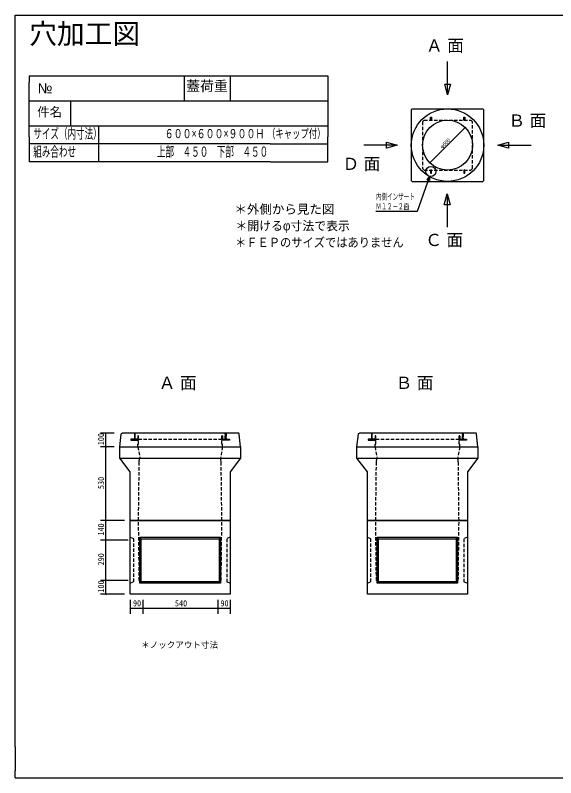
# Model space of a CAD drawing. Units: millimetres, scale not verified. Extents: x -3704 to 3796, y -2790 to 2696.
# Drawn here: x -3704 to 189, y -2790 to 2696 of the extents above; entities that cross this region are included whole.
import ezdxf
from ezdxf.enums import TextEntityAlignment as Align

# ---------------------------------------------------------------- set-up
doc = ezdxf.new("R2010")
doc.units = ezdxf.units.MM
doc.header["$LTSCALE"] = 20
doc.linetypes.add('DASHED1', pattern=[1.8, 1.2, -0.6])
doc.layers.add('0-0_レイヤ_1', color=7, linetype='Continuous')
doc.layers.add('0-9_レイヤ10', color=7, linetype='Continuous')
doc.styles.add('HG丸ｺﾞｼｯｸM-PRO', font='')
doc.styles.add('図脳フォント', font='')
doc.styles.add('ＭＳ ゴシック', font='')
doc.styles.get('HG丸ｺﾞｼｯｸM-PRO').set_extended_font_data('HG丸ｺﾞｼｯｸM-PRO')
doc.styles.get('図脳フォント').set_extended_font_data('図脳フォント')
doc.styles.get('ＭＳ ゴシック').set_extended_font_data('MS Gothic')

msp = doc.modelspace()

# ---------------------------------------------------------------- hatches: boundary and pattern name
at = {"layer": '0-0_レイヤ_1'}
for points in [[(-457.49, 1889.16, 1), (-469.49, 1889.16, 1)], [(-712.05, 1634.6, 1), (-724.05, 1634.6, 1)]]:
    msp.add_hatch(color=256, dxfattribs=at).paths.add_polyline_path(points)
at = {"layer": '0-9_レイヤ10'}
for points in [[(-3045.12, -310, 1), (-3057.12, -310, 1)], [(-3045.12, -410, 1), (-3057.12, -410, 1)], [(-3045.12, -940, 1), (-3057.12, -940, 1)], [(-3045.12, -1080, 1), (-3057.12, -1080, 1)], [(-3045.12, -1370, 1), (-3057.12, -1370, 1)], [(-3045.12, -1470, 1), (-3057.12, -1470, 1)], [(-2870.12, -1570, 1), (-2882.12, -1570, 1)], [(-2780.12, -1570, 1), (-2792.12, -1570, 1)], [(-2240.12, -1570, 1), (-2252.12, -1570, 1)], [(-2150.12, -1570, 1), (-2162.12, -1570, 1)]]:
    msp.add_hatch(color=256, dxfattribs=at).paths.add_polyline_path(points)

# ---------------------------------------------------------------- linework, layer by layer
at = {"layer": '0-0_レイヤ_1'}
for p, q in [((-3704.12, -2568.82), (-3704.12, 2646.47)), ((-590.77, 2123.88), (-590.77, 2363.88)), ((-3604.12, 2261.49), (-1868.91, 2261.49)), ((-3604.12, 2261.49), (-3604.12, 2211.49)), ((-2157.31, 2261.49), (-2157.31, 2131.49)), ((-1868.91, 2261.49), (-1451.85, 2261.49)), ((-1451.85, 2261.49), (-1451.85, 2211.49)), ((-3604.12, 1821.49), (-3604.12, 2211.49)), ((-1451.85, 2211.49), (-1451.85, 1821.49)), ((-2157.31, 2131.49), (-2157.31, 2081.49)), ((-3604.12, 2081.49), (-1451.85, 2081.49)), ((-3305.48, 2081.49), (-3305.48, 1901.49)), ((-714.37, 1941.88), (-707.17, 1941.88)), ((-474.37, 1941.88), (-467.17, 1941.88)), ((-3102.8, 1641.49), (-3102.8, 1901.49)), ((-463.49, 1889.16), (-718.05, 1634.6)), ((-3604.12, 1821.49), (-3604.12, 1641.49)), ((-1451.85, 1641.49), (-1451.85, 1821.49)), ((-1868.91, 1771.49), (-3604.12, 1771.49)), ((-1868.91, 1771.49), (-1451.85, 1771.49)), ((-952.77, 1761.88), (-1192.77, 1761.88)), ((-228.77, 1761.88), (11.23, 1761.88)), ((-1868.91, 1641.49), (-3604.12, 1641.49)), ((-1868.91, 1641.49), (-1451.85, 1641.49)), ((-707.17, 1581.88), (-714.37, 1581.88)), ((-467.17, 1581.88), (-474.37, 1581.88)), ((-335.77, 1500.88), (-329.77, 1506.88)), ((-593.63, 1410.54), (-593.63, 1170.54)), ((-1107.72, 1285.73), (-808.12, 1285.73)), ((-2951.1, -410), (-2941.1, -317.5)), ((-2098.6, -310), (-2933.6, -310)), ((-2846.1, -310), (-2846.1, -355)), ((-2841.1, -310), (-2846.1, -310)), ((-2846.1, -312), (-2841.1, -312)), ((-2846.1, -314), (-2841.1, -314)), ((-2846.1, -316), (-2841.1, -316)), ((-2846.1, -318), (-2841.1, -318)), ((-2846.1, -320), (-2841.1, -320)), ((-2846.1, -322), (-2841.1, -322)), ((-2846.1, -324), (-2841.1, -324)), ((-2846.1, -326), (-2841.1, -326)), ((-2846.1, -328), (-2841.1, -328)), ((-2841.1, -355), (-2841.1, -310)), ((-2191.1, -310), (-2191.1, -355)), ((-2186.1, -310), (-2191.1, -310)), ((-2191.1, -312), (-2186.1, -312)), ((-2191.1, -314), (-2186.1, -314)), ((-2191.1, -316), (-2186.1, -316)), ((-2191.1, -318), (-2186.1, -318)), ((-2191.1, -320), (-2186.1, -320)), ((-2191.1, -322), (-2186.1, -322)), ((-2191.1, -324), (-2186.1, -324)), ((-2191.1, -326), (-2186.1, -326)), ((-2191.1, -328), (-2186.1, -328)), ((-2186.1, -355), (-2186.1, -310)), ((-2081.1, -410), (-2091.1, -317.5)), ((-1243.1, -410), (-1233.1, -317.5)), ((-390.6, -310), (-1225.6, -310)), ((-1138.1, -310), (-1138.1, -355)), ((-1133.1, -310), (-1138.1, -310)), ((-1138.1, -312), (-1133.1, -312)), ((-1138.1, -314), (-1133.1, -314)), ((-1138.1, -316), (-1133.1, -316)), ((-1138.1, -318), (-1133.1, -318)), ((-1138.1, -320), (-1133.1, -320)), ((-1138.1, -322), (-1133.1, -322)), ((-1138.1, -324), (-1133.1, -324)), ((-1138.1, -326), (-1133.1, -326)), ((-1138.1, -328), (-1133.1, -328)), ((-1133.1, -355), (-1133.1, -310)), ((-483.1, -310), (-483.1, -355)), ((-478.1, -310), (-483.1, -310)), ((-483.1, -312), (-478.1, -312)), ((-483.1, -314), (-478.1, -314)), ((-483.1, -316), (-478.1, -316)), ((-483.1, -318), (-478.1, -318)), ((-483.1, -320), (-478.1, -320)), ((-483.1, -322), (-478.1, -322)), ((-483.1, -324), (-478.1, -324)), ((-483.1, -326), (-478.1, -326)), ((-483.1, -328), (-478.1, -328)), ((-478.1, -355), (-478.1, -310)), ((-373.1, -410), (-383.1, -317.5)), ((-2871.1, -355), (-2871.1, -360)), ((-2821.1, -355), (-2871.1, -355)), ((-2871.1, -356), (-2821.1, -356)), ((-2871.1, -358), (-2821.1, -358)), ((-2871.1, -360), (-2821.1, -360)), ((-2871.1, -360), (-2821.1, -360)), ((-2846.1, -330), (-2841.1, -330)), ((-2846.1, -332), (-2841.1, -332)), ((-2846.1, -334), (-2841.1, -334)), ((-2846.1, -336), (-2841.1, -336)), ((-2846.1, -338), (-2841.1, -338)), ((-2846.1, -340), (-2841.1, -340)), ((-2846.1, -342), (-2841.1, -342)), ((-2846.1, -344), (-2841.1, -344)), ((-2846.1, -346), (-2841.1, -346)), ((-2846.1, -348), (-2841.1, -348)), ((-2846.1, -350), (-2841.1, -350)), ((-2846.1, -352), (-2841.1, -352)), ((-2846.1, -354), (-2841.1, -354)), ((-2821.1, -330), (-2816.1, -330)), ((-2821.1, -330), (-2821.1, -360)), ((-2816.1, -330), (-2821.1, -330)), ((-2821.1, -332), (-2816.1, -332)), ((-2821.1, -334), (-2816.1, -334)), ((-2821.1, -336), (-2816.1, -336)), ((-2821.1, -338), (-2816.1, -338)), ((-2821.1, -340), (-2816.1, -340)), ((-2821.1, -342), (-2816.1, -342)), ((-2821.1, -344), (-2816.1, -344)), ((-2821.1, -346), (-2816.1, -346)), ((-2821.1, -348), (-2816.1, -348)), ((-2821.1, -350), (-2816.1, -350)), ((-2821.1, -352), (-2816.1, -352)), ((-2821.1, -354), (-2816.1, -354)), ((-2821.1, -356), (-2816.1, -356)), ((-2821.1, -358), (-2816.1, -358)), ((-2821.1, -360), (-2816.1, -360)), ((-2821.1, -360), (-2816.1, -360)), ((-2816.1, -360), (-2816.1, -330)), ((-2216.1, -330), (-2211.1, -330)), ((-2216.1, -330), (-2216.1, -355)), ((-2211.1, -330), (-2216.1, -330)), ((-2216.1, -332), (-2211.1, -332)), ((-2216.1, -334), (-2211.1, -334)), ((-2216.1, -336), (-2211.1, -336)), ((-2216.1, -338), (-2211.1, -338)), ((-2216.1, -340), (-2211.1, -340)), ((-2216.1, -342), (-2211.1, -342)), ((-2216.1, -344), (-2211.1, -344)), ((-2216.1, -346), (-2211.1, -346)), ((-2216.1, -348), (-2211.1, -348)), ((-2216.1, -350), (-2211.1, -350)), ((-2216.1, -352), (-2211.1, -352)), ((-2216.1, -354), (-2211.1, -354)), ((-2216.1, -360), (-2216.1, -355)), ((-2216.1, -355), (-2161.1, -355)), ((-2216.1, -355), (-2211.1, -355)), ((-2216.1, -356), (-2161.1, -356)), ((-2216.1, -358), (-2161.1, -358)), ((-2161.1, -360), (-2216.1, -360)), ((-2211.1, -355), (-2211.1, -330)), ((-2191.1, -330), (-2186.1, -330)), ((-2191.1, -332), (-2186.1, -332)), ((-2191.1, -334), (-2186.1, -334)), ((-2191.1, -336), (-2186.1, -336)), ((-2191.1, -338), (-2186.1, -338)), ((-2191.1, -340), (-2186.1, -340)), ((-2191.1, -342), (-2186.1, -342)), ((-2191.1, -344), (-2186.1, -344)), ((-2191.1, -346), (-2186.1, -346)), ((-2191.1, -348), (-2186.1, -348)), ((-2191.1, -350), (-2186.1, -350)), ((-2191.1, -352), (-2186.1, -352)), ((-2191.1, -354), (-2186.1, -354)), ((-2191.1, -355), (-2186.1, -355)), ((-2161.1, -355), (-2161.1, -360)), ((-1163.1, -355), (-1163.1, -360)), ((-1113.1, -355), (-1163.1, -355)), ((-1163.1, -356), (-1113.1, -356)), ((-1163.1, -358), (-1113.1, -358)), ((-1163.1, -360), (-1113.1, -360)), ((-1163.1, -360), (-1113.1, -360)), ((-1138.1, -330), (-1133.1, -330)), ((-1138.1, -332), (-1133.1, -332)), ((-1138.1, -334), (-1133.1, -334)), ((-1138.1, -336), (-1133.1, -336)), ((-1138.1, -338), (-1133.1, -338)), ((-1138.1, -340), (-1133.1, -340)), ((-1138.1, -342), (-1133.1, -342)), ((-1138.1, -344), (-1133.1, -344)), ((-1138.1, -346), (-1133.1, -346)), ((-1138.1, -348), (-1133.1, -348)), ((-1138.1, -350), (-1133.1, -350)), ((-1138.1, -352), (-1133.1, -352)), ((-1138.1, -354), (-1133.1, -354)), ((-1113.1, -330), (-1108.1, -330)), ((-1113.1, -330), (-1113.1, -360)), ((-1108.1, -330), (-1113.1, -330)), ((-1113.1, -332), (-1108.1, -332)), ((-1113.1, -334), (-1108.1, -334)), ((-1113.1, -336), (-1108.1, -336)), ((-1113.1, -338), (-1108.1, -338)), ((-1113.1, -340), (-1108.1, -340)), ((-1113.1, -342), (-1108.1, -342)), ((-1113.1, -344), (-1108.1, -344)), ((-1113.1, -346), (-1108.1, -346)), ((-1113.1, -348), (-1108.1, -348)), ((-1113.1, -350), (-1108.1, -350)), ((-1113.1, -352), (-1108.1, -352)), ((-1113.1, -354), (-1108.1, -354)), ((-1113.1, -356), (-1108.1, -356)), ((-1113.1, -358), (-1108.1, -358)), ((-1113.1, -360), (-1108.1, -360)), ((-1113.1, -360), (-1108.1, -360)), ((-1108.1, -360), (-1108.1, -330)), ((-508.1, -330), (-503.1, -330)), ((-508.1, -330), (-508.1, -355)), ((-503.1, -330), (-508.1, -330)), ((-508.1, -332), (-503.1, -332)), ((-508.1, -334), (-503.1, -334)), ((-508.1, -336), (-503.1, -336)), ((-508.1, -338), (-503.1, -338)), ((-508.1, -340), (-503.1, -340)), ((-508.1, -342), (-503.1, -342)), ((-508.1, -344), (-503.1, -344)), ((-508.1, -346), (-503.1, -346)), ((-508.1, -348), (-503.1, -348)), ((-508.1, -350), (-503.1, -350)), ((-508.1, -352), (-503.1, -352)), ((-508.1, -354), (-503.1, -354)), ((-508.1, -360), (-508.1, -355)), ((-508.1, -355), (-453.1, -355)), ((-508.1, -355), (-503.1, -355)), ((-508.1, -356), (-453.1, -356)), ((-508.1, -358), (-453.1, -358)), ((-453.1, -360), (-508.1, -360)), ((-503.1, -355), (-503.1, -330)), ((-483.1, -330), (-478.1, -330)), ((-483.1, -332), (-478.1, -332)), ((-483.1, -334), (-478.1, -334)), ((-483.1, -336), (-478.1, -336)), ((-483.1, -338), (-478.1, -338)), ((-483.1, -340), (-478.1, -340)), ((-483.1, -342), (-478.1, -342)), ((-483.1, -344), (-478.1, -344)), ((-483.1, -346), (-478.1, -346)), ((-483.1, -348), (-478.1, -348)), ((-483.1, -350), (-478.1, -350)), ((-483.1, -352), (-478.1, -352)), ((-483.1, -354), (-478.1, -354)), ((-483.1, -355), (-478.1, -355)), ((-453.1, -355), (-453.1, -360)), ((-2951.12, -410), (-2081.12, -410)), ((-2951.1, -410), (-2081.1, -410)), ((-1243.12, -410), (-373.12, -410)), ((-1243.1, -410), (-373.1, -410)), ((-2951.12, -490), (-2081.12, -490)), ((-1243.12, -490), (-373.12, -490)), ((-2796.12, -1070), (-2806.12, -1060)), ((-2236.12, -1070), (-2226.12, -1060)), ((-1088.12, -1070), (-1098.12, -1060)), ((-528.12, -1070), (-518.12, -1060)), ((-2806.12, -1390), (-2796.12, -1380)), ((-2226.12, -1390), (-2236.12, -1380)), ((-1098.12, -1390), (-1088.12, -1380)), ((-518.12, -1390), (-528.12, -1380)), ((-3704.12, -2568.82), (-3704.12, -2740.32)), ((-3704.12, -2790.32), (-3704.12, -2740.32)), ((-3704.12, -2790.32), (-3532.94, -2790.32))]:
    msp.add_line(p, q, dxfattribs=at)
at = {"layer": '0-0_レイヤ_1', "linetype": 'DASHED1'}
for p, q in [((-770.77, 1929.88), (-758.77, 1941.88)), ((-758.77, 1941.88), (-422.77, 1941.88)), ((-410.77, 1929.88), (-422.77, 1941.88)), ((-2846.1, -310), (-2846.1, -355)), ((-2841.1, -310), (-2846.1, -310)), ((-2841.1, -355), (-2841.1, -310)), ((-2191.1, -310), (-2186.1, -310)), ((-2191.1, -355), (-2191.1, -310)), ((-2186.1, -310), (-2186.1, -355)), ((-1138.1, -310), (-1138.1, -355)), ((-1133.1, -310), (-1138.1, -310)), ((-1133.1, -355), (-1133.1, -310)), ((-483.1, -310), (-478.1, -310)), ((-483.1, -355), (-483.1, -310)), ((-478.1, -310), (-478.1, -355)), ((-2871.1, -355), (-2871.1, -360)), ((-2846.1, -355), (-2871.1, -355)), ((-2871.1, -360), (-2816.1, -360)), ((-2821.1, -355), (-2841.1, -355)), ((-2821.1, -330), (-2821.1, -355)), ((-2816.1, -330), (-2821.1, -330)), ((-2816.1, -390), (-2816.1, -330)), ((-2816.1, -355), (-2216.1, -355)), ((-2216.1, -330), (-2211.1, -330)), ((-2216.1, -390), (-2216.1, -330)), ((-2161.1, -360), (-2216.1, -360)), ((-2211.1, -330), (-2211.1, -355)), ((-2211.1, -355), (-2191.1, -355)), ((-2186.1, -355), (-2161.1, -355)), ((-2161.1, -355), (-2161.1, -360)), ((-1163.1, -355), (-1163.1, -360)), ((-1138.1, -355), (-1163.1, -355)), ((-1163.1, -360), (-1108.1, -360)), ((-1113.1, -355), (-1133.1, -355)), ((-1113.1, -330), (-1113.1, -355)), ((-1108.1, -330), (-1113.1, -330)), ((-1108.1, -390), (-1108.1, -330)), ((-1108.1, -355), (-508.1, -355)), ((-508.1, -330), (-503.1, -330)), ((-508.1, -390), (-508.1, -330)), ((-453.1, -360), (-508.1, -360)), ((-503.1, -330), (-503.1, -355)), ((-503.1, -355), (-483.1, -355)), ((-478.1, -355), (-453.1, -355)), ((-453.1, -355), (-453.1, -360)), ((-2821.12, -410), (-2806.12, -490)), ((-2821.1, -390), (-2816.1, -390)), ((-2821.1, -410), (-2821.1, -390)), ((-2211.12, -410), (-2226.12, -490)), ((-2211.1, -390), (-2216.1, -390)), ((-2211.1, -410), (-2211.1, -390)), ((-1113.12, -410), (-1098.12, -490)), ((-1113.1, -390), (-1108.1, -390)), ((-1113.1, -410), (-1113.1, -390)), ((-503.12, -410), (-518.12, -490)), ((-503.1, -390), (-508.1, -390)), ((-503.1, -410), (-503.1, -390)), ((-2816.12, -940), (-2811.12, -515.9)), ((-2216.12, -940), (-2221.12, -515.9)), ((-1108.12, -940), (-1103.12, -515.9)), ((-508.12, -940), (-513.12, -515.9)), ((-2221.12, -1370), (-2216.12, -940)), ((-513.12, -1370), (-508.12, -940)), ((-2241.12, -1390), (-2221.12, -1370)), ((-533.12, -1390), (-513.12, -1370))]:
    msp.add_line(p, q, dxfattribs=at)
at = {"layer": '0-0_レイヤ_1'}
for points in [[(-3704.12, 2646.47), (-3704.12, 2696.47), (-3532.94, 2696.47)], [(-3532.94, 2696.47), (3545.88, 2696.47), (3795.88, 2696.47)], [(-2488.3, 2261.49), (-2488.3, 2131.49), (-2488.3, 2081.49)], [(-851.77, 2016.88), (-845.77, 2022.88), (-335.77, 2022.88)], [(-851.77, 2016.88), (-851.77, 1506.88), (-845.77, 1500.88), (-335.77, 1500.88)], [(-329.77, 1506.88), (-329.77, 2016.88), (-335.77, 2022.88)], [(-714.37, 1941.88), (-714.37, 1962.88), (-707.17, 1962.88), (-707.17, 1941.88)], [(-474.37, 1941.88), (-474.37, 1962.88), (-467.17, 1962.88), (-467.17, 1941.88)], [(-3604.12, 1901.49), (-1868.91, 1901.49), (-1451.85, 1901.49)], [(-808.12, 1285.73), (-719.4, 1537.93), (-721.69, 1508.02), (-736.34, 1513.17), (-719.4, 1537.93), (-741.63, 1474.74)], [(-714.37, 1581.88), (-714.37, 1560.88), (-707.17, 1560.88), (-707.17, 1581.88)], [(-474.37, 1581.88), (-474.37, 1560.88), (-467.17, 1560.88), (-467.17, 1581.88)], [(-2941.1, -317.5), (-2939.08, -312.18), (-2933.6, -310)], [(-2091.1, -317.5), (-2093.55, -311.85), (-2098.6, -310)], [(-1233.1, -317.5), (-1231.08, -312.18), (-1225.6, -310)], [(-383.1, -317.5), (-385.55, -311.85), (-390.6, -310)], [(-3532.94, -2790.32), (3545.88, -2790.32), (3795.88, -2790.32), (3795.88, -2740.32)]]:
    msp.add_lwpolyline(points, dxfattribs=at)
for points in [[(-590.77, 2123.88), (-611.47, 2201.16), (-570.06, 2201.16)], [(-952.77, 1761.88), (-1030.04, 1741.18), (-1030.04, 1782.59)], [(-228.77, 1761.88), (-151.49, 1782.59), (-151.49, 1741.18)], [(-593.63, 1410.54), (-572.92, 1333.27), (-614.33, 1333.27)], [(-2876.12, -940), (-2876.12, -590), (-2951.12, -490), (-2951.12, -410), (-2081.12, -410), (-2081.12, -490), (-2156.12, -590), (-2156.12, -940)], [(-1168.12, -940), (-1168.12, -590), (-1243.12, -490), (-1243.12, -410), (-373.12, -410), (-373.12, -490), (-448.12, -590), (-448.12, -940)], [(-2876.12, -1470), (-2876.12, -940), (-2156.12, -940), (-2156.12, -1470)], [(-1168.12, -1470), (-1168.12, -940), (-448.12, -940), (-448.12, -1470)], [(-2806.12, -1390), (-2806.12, -1060), (-2226.12, -1060), (-2226.12, -1390)], [(-2796.12, -1380), (-2796.12, -1070), (-2236.12, -1070), (-2236.12, -1380)], [(-1098.12, -1390), (-1098.12, -1060), (-518.12, -1060), (-518.12, -1390)], [(-1088.12, -1380), (-1088.12, -1070), (-528.12, -1070), (-528.12, -1380)]]:
    msp.add_lwpolyline(points, close=True, dxfattribs=at)
at = {"layer": '0-0_レイヤ_1', "linetype": 'DASHED1'}
for points in [[(-770.77, 1929.88), (-770.77, 1593.88), (-758.77, 1581.88), (-422.77, 1581.88), (-410.77, 1593.88), (-410.77, 1929.88)], [(-2811.12, -515.9), (-2808.92, -495.7), (-2806.12, -490)], [(-2221.12, -515.9), (-2223.08, -498.15), (-2226.12, -490)], [(-1103.12, -515.9), (-1100.92, -495.7), (-1098.12, -490)], [(-513.12, -515.9), (-515.08, -498.15), (-518.12, -490)], [(-2791.12, -1390), (-2811.12, -1370), (-2816.12, -940)], [(-1083.12, -1390), (-1103.12, -1370), (-1108.12, -940)], [(-2876.12, -1390), (-2851.12, -1380), (-2851.12, -1070), (-2876.12, -1060)], [(-2156.12, -1060), (-2181.12, -1070), (-2181.12, -1380), (-2156.12, -1390)], [(-1168.12, -1390), (-1143.12, -1380), (-1143.12, -1070), (-1168.12, -1060)], [(-448.12, -1060), (-473.12, -1070), (-473.12, -1380), (-448.12, -1390)]]:
    msp.add_lwpolyline(points, dxfattribs=at)
at = {"layer": '0-0_レイヤ_1'}
for centre, radius in [((-590.77, 1761.88), 261), ((-590.77, 1761.88), 180), ((-710.77, 1572.88), 36)]:
    msp.add_circle(centre, radius, dxfattribs=at)
at = {"layer": '0-9_レイヤ10'}
for p, q in [((-2991.12, -310), (-3091.12, -310)), ((-3051.12, -410), (-3051.12, -310)), ((-2991.12, -410), (-3091.12, -410)), ((-3051.12, -940), (-3051.12, -410)), ((-2916.12, -940), (-3091.12, -940)), ((-3051.12, -1080), (-3051.12, -940)), ((-2891.12, -1080), (-3091.12, -1080)), ((-3051.12, -1370), (-3051.12, -1080)), ((-2891.12, -1370), (-3091.12, -1370)), ((-3051.12, -1470), (-3051.12, -1370)), ((-2916.12, -1470), (-3091.12, -1470)), ((-2876.12, -1510), (-2876.12, -1610)), ((-2786.12, -1510), (-2786.12, -1610)), ((-2246.12, -1510), (-2246.12, -1610)), ((-2156.12, -1510), (-2156.12, -1610)), ((-2876.12, -1570), (-2786.12, -1570)), ((-2786.12, -1570), (-2246.12, -1570)), ((-2246.12, -1570), (-2156.12, -1570))]:
    msp.add_line(p, q, dxfattribs=at)

# ---------------------------------------------------------------- texts
at = {"layer": '0-0_レイヤ_1', "style": 'HG丸ｺﾞｼｯｸM-PRO'}
for s, height, p in [('穴加工図', 146.6, (-3604.12, 2446.47)), ('Ａ 面', 87.98, (-745.85, 2407.99)), ('№', 73.31, (-3542.16, 2112.23)), ('蓋荷重', 73.31, (-2473.3, 2128.47)), ('件名', 65.98, (-3546.26, 1948.04)), ('Ｂ 面', 87.98, (-152.52, 1868.1)), ('Ｄ 面', 87.98, (-1346.94, 1557.03)), ('＊外側から見た図', 65.98, (-2125.77, 1248.2)), ('Ｃ 面', 87.98, (-751.24, 1009.26)), ('Ａ 面', 87.98, (-2670.67, -18.7)), ('Ｂ 面', 87.98, (-964.65, -18.7))]:
    msp.add_text(s, height=height, dxfattribs=at).set_placement(p, align=Align.BOTTOM_LEFT)
for s, height, width, p in [('サイズ（内寸法）', 73.31, 0.6, (-3574.12, 1786.49)), ('６００×６００×９００Ｈ', 65.98, 0.7, (-2628.21, 1792.14)), ('（キャップ付）', 65.98, 0.65, (-1890.19, 1792.7)), ('組み合わせ', 73.31, 0.6, (-3574.12, 1656.49)), ('上部\u3000４５０\u3000下部\u3000４５０', 73.31, 0.6, (-2683.26, 1656.49)), ('内側インサート', 43.99, 0.65, (-1106.38, 1355.73)), ('Ｍ１２－２面', 43.99, 0.65, (-1107.72, 1285.73)), ('＊開けるφ寸法で表示', 65.98, 0.95, (-2118.21, 1128.91)), ('＊ＦＥＰのサイズではありません', 65.98, 0.9, (-2121.35, 1009.35))]:
    msp.add_text(s, height=height, dxfattribs=dict(at, width=width)).set_placement(p, align=Align.BOTTOM_LEFT)
at = {"layer": '0-0_レイヤ_1', "style": '図脳フォント'}
msp.add_text('φ600', height=26.39, rotation=45, dxfattribs=at).set_placement((-622.59, 1730.06), align=Align.BOTTOM_LEFT)
at = {"layer": '0-9_レイヤ10', "style": 'ＭＳ ゴシック', "width": 0.85}
for s, p in [('100', (-3051.12, -397.5)), ('530', (-3051.12, -712.5)), ('140', (-3051.12, -1047.5)), ('290', (-3051.12, -1262.5)), ('100', (-3051.12, -1457.5))]:
    msp.add_text(s, height=43.99, rotation=90, dxfattribs=at).set_placement(p, align=Align.BOTTOM_LEFT)
for s, p in [('90', (-2856.12, -1570)), ('540', (-2553.62, -1570)), ('90', (-2226.12, -1570))]:
    msp.add_text(s, height=43.99, dxfattribs=at).set_placement(p, align=Align.BOTTOM_LEFT)
at = {"layer": '0-9_レイヤ10', "style": 'HG丸ｺﾞｼｯｸM-PRO'}
msp.add_text('＊ノックアウト寸法', height=43.99, dxfattribs=at).set_placement((-2797.61, -1869.58), align=Align.BOTTOM_LEFT)

doc.saveas('drawing.dxf')
